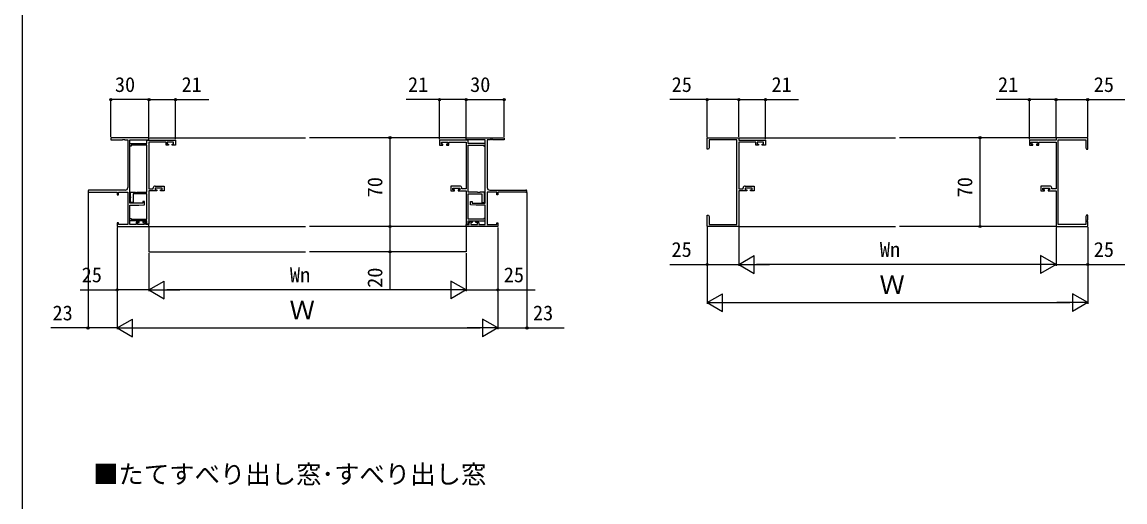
# Model space of a CAD drawing. Units: millimetres, scale not verified. Extents: x -700 to 700, y -1043 to 1038.
# Drawn here: x -700 to 169, y -10 to 368 of the extents above; entities that cross this region are included whole.
import ezdxf
from ezdxf.enums import TextEntityAlignment as Align

# ---------------------------------------------------------------- set-up
doc = ezdxf.new("R2010")
doc.units = ezdxf.units.MM
doc.header["$LTSCALE"] = 6
for name, color, linetype in [('0-1_USER1', 3, 'Continuous'), ('0-2_YKK_11', 7, 'Continuous'), ('0-3_YKK_12', 2, 'Continuous'), ('0-4_YKK_D', 6, 'Continuous'), ('0-5_YKK_ZWAK', 7, 'Continuous')]:
    doc.layers.add(name, color=color, linetype=linetype)
doc.styles.add('ＭＳ ゴシック', font='')
doc.styles.get('ＭＳ ゴシック').set_extended_font_data('MS Gothic')

msp = doc.modelspace()

# ---------------------------------------------------------------- linework, layer by layer
at = {"layer": '0-2_YKK_11'}
for p, q in [((-618.63, 235.63), (-647.185, 235.63)), ((-331.37, 235.63), (-302.815, 235.63))]:
    msp.add_line(p, q, dxfattribs=at)
for points in [[(-615, 225.5), (-615, 275.37), (-600, 275.37), (-600, 277), (-630, 277), (-630, 275.37), (-620.958, 275.37), (-620.775, 275.49), (-620.225, 275.49), (-620.042, 275.37), (-619.958, 275.37), (-619.775, 275.49), (-619.225, 275.49), (-619.042, 275.37), (-616.63, 275.37), (-616.63, 237.63)], [(-614, 271), (-614, 270.3), (-615, 270.3), (-615, 272.3), (-601.63, 272.3), (-601.63, 275), (-579, 275), (-579, 271.1), (-581.6, 271.1), (-581.6, 271.9), (-580.5, 271.9), (-580.5, 273.37), (-585.7, 273.37), (-585.7, 271.9), (-584.6, 271.9), (-584.6, 271.1), (-586.5, 271.1), (-586.5, 273.37), (-600, 273.37)], [(-595.1, 238.9), (-588, 238.9), (-588, 235), (-590.8, 235), (-590.8, 235.8), (-589.5, 235.8), (-589.5, 237.27), (-594.97, 237.27), (-594.97, 235.8), (-593.8, 235.8), (-593.8, 235), (-600, 235), (-600, 208.7), (-601.63, 208.7), (-601.63, 211.4), (-615, 211.4), (-615, 213.4), (-614, 213.4), (-614, 212.7), (-601.63, 212.7), (-601.63, 232.7), (-612.5, 232.7), (-612.5, 226), (-614.5, 226), (-614.5, 229.542), (-614.38, 229.725), (-614.38, 230.275), (-614.5, 230.458), (-614.5, 234), (-610.958, 234), (-610.775, 233.88), (-610.225, 233.88), (-610.042, 234), (-609.958, 234), (-609.775, 233.88), (-609.225, 233.88), (-609.042, 234), (-601.63, 234), (-601.63, 271), (-614, 271)], [(-600, 273.37), (-600, 236.63), (-596.6, 236.63), (-596.6, 237.4)], [(-336, 271), (-336, 270.3), (-335, 270.3), (-335, 272.3), (-348.37, 272.3), (-348.37, 275), (-371, 275), (-371, 271.1), (-368.4, 271.1), (-368.4, 271.9), (-369.5, 271.9), (-369.5, 273.37), (-364.3, 273.37), (-364.3, 271.9), (-365.4, 271.9), (-365.4, 271.1), (-363.5, 271.1), (-363.5, 273.37), (-350, 273.37)], [(-354.9, 238.9), (-362, 238.9), (-362, 235), (-359.2, 235), (-359.2, 235.8), (-360.5, 235.8), (-360.5, 237.27), (-355.03, 237.27), (-355.03, 235.8), (-356.2, 235.8), (-356.2, 235), (-350, 235), (-350, 208.7), (-348.37, 208.7), (-348.37, 211.4), (-335, 211.4), (-335, 213.4), (-336, 213.4), (-336, 212.7), (-348.37, 212.7), (-348.37, 232.7), (-337.5, 232.7), (-337.5, 226), (-335.5, 226), (-335.5, 229.542), (-335.62, 229.725), (-335.62, 230.275), (-335.5, 230.458), (-335.5, 234), (-339.042, 234), (-339.225, 233.88), (-339.775, 233.88), (-339.958, 234), (-340.042, 234), (-340.225, 233.88), (-340.775, 233.88), (-340.958, 234), (-348.37, 234), (-348.37, 271), (-336, 271)], [(-350, 273.37), (-350, 236.63), (-353.4, 236.63), (-353.4, 237.4)], [(-335, 225.5), (-335, 275.37), (-350, 275.37), (-350, 277), (-320, 277), (-320, 275.37), (-329.042, 275.37), (-329.225, 275.49), (-329.775, 275.49), (-329.958, 275.37), (-330.042, 275.37), (-330.225, 275.49), (-330.775, 275.49), (-330.958, 275.37), (-333.37, 275.37), (-333.37, 237.63)], [(-136.63, 208.63), (-136.63, 275.37), (-158.37, 275.37), (-158.37, 269.091), (-159, 268), (-160, 268), (-160, 277), (-135, 277), (-135, 275), (-114, 275), (-114, 271.1), (-116.6, 271.1), (-116.6, 271.9), (-115.5, 271.9), (-115.5, 273.37), (-120.7, 273.37), (-120.7, 271.9), (-119.6, 271.9), (-119.6, 271.1), (-121.5, 271.1), (-121.5, 273.37), (-135, 273.37), (-135, 236.63), (-131.6, 236.63), (-131.6, 237.4)], [(116.63, 208.63), (116.63, 275.37), (138.37, 275.37), (138.37, 269.091), (139, 268), (140, 268), (140, 277), (115, 277), (115, 275), (94, 275), (94, 271.1), (96.6, 271.1), (96.6, 271.9), (95.5, 271.9), (95.5, 273.37), (100.7, 273.37), (100.7, 271.9), (99.6, 271.9), (99.6, 271.1), (101.5, 271.1), (101.5, 273.37), (115, 273.37), (115, 236.63), (111.6, 236.63), (111.6, 237.4)], [(-130.1, 238.9), (-123, 238.9), (-123, 235), (-125.8, 235), (-125.8, 235.8), (-124.5, 235.8), (-124.5, 237.27), (-129.97, 237.27), (-129.97, 235.8), (-128.8, 235.8), (-128.8, 235), (-135, 235), (-135, 207), (-160, 207), (-160, 210.542), (-159.88, 210.725), (-159.88, 211.275), (-160, 211.458), (-160, 211.542), (-159.88, 211.725), (-159.88, 212.275), (-160, 212.458), (-160, 216), (-159, 216), (-158.37, 214.909), (-158.37, 208.63), (-136.63, 208.63)], [(110.1, 238.9), (103, 238.9), (103, 235), (105.8, 235), (105.8, 235.8), (104.5, 235.8), (104.5, 237.27), (109.97, 237.27), (109.97, 235.8), (108.8, 235.8), (108.8, 235), (115, 235), (115, 207), (140, 207), (140, 210.542), (139.88, 210.725), (139.88, 211.275), (140, 211.458), (140, 211.542), (139.88, 211.725), (139.88, 212.275), (140, 212.458), (140, 216), (139, 216), (138.37, 214.909), (138.37, 208.63), (116.63, 208.63)], [(-647.185, 234), (-625, 234), (-625, 232), (-624.1, 232), (-624.1, 234), (-616.63, 234), (-616.63, 208.63), (-624.1, 208.63), (-624.1, 210), (-625, 210), (-625, 207), (-600, 207), (-600, 208.63), (-602.5, 208.63), (-602.5, 209.9)], [(-610.1, 209.9), (-610.1, 208.63), (-615, 208.63), (-615, 223.8), (-608, 223.8), (-603.5, 224.194), (-603.5, 226.8), (-604.7, 226.8), (-604.7, 225.5), (-615, 225.5)], [(-302.815, 234), (-325, 234), (-325, 232), (-325.9, 232), (-325.9, 234), (-333.37, 234), (-333.37, 208.63), (-325.9, 208.63), (-325.9, 210), (-325, 210), (-325, 207), (-350, 207), (-350, 208.63), (-347.5, 208.63), (-347.5, 209.9)], [(-339.9, 209.9), (-339.9, 208.63), (-335, 208.63), (-335, 223.8), (-342, 223.8), (-346.5, 224.194), (-346.5, 226.8), (-345.3, 226.8), (-345.3, 225.5), (-335, 225.5)], [(-603.5, 210.9), (-604.8, 210.9), (-604.8, 210.1), (-603.7, 210.1), (-603.7, 208.63), (-608.9, 208.63), (-608.9, 210.1), (-607.8, 210.1), (-607.8, 210.9), (-609.1, 210.9)], [(-346.5, 210.9), (-345.2, 210.9), (-345.2, 210.1), (-346.3, 210.1), (-346.3, 208.63), (-341.1, 208.63), (-341.1, 210.1), (-342.2, 210.1), (-342.2, 210.9), (-340.9, 210.9)]]:
    msp.add_lwpolyline(points, dxfattribs=at)
for centre, radius, start, end in [((-647.185, 234.815), 0.815, 89.99999, 270.00001), ((-618.63, 237.63), 2, 270.00001, 359.99999), ((-595.1, 237.4), 1.5, 90.00001, 179.99999), ((-354.9, 237.4), 1.5, 0.00001, 89.99999), ((-331.37, 237.63), 2, 180.00001, 269.99999), ((-302.815, 234.815), 0.815, 269.99999, 90.00001), ((-130.1, 237.4), 1.5, 90.00001, 179.99999), ((110.1, 237.4), 1.5, 0.00001, 89.99999), ((-609.1, 209.9), 1, 90.00001, 179.99999), ((-603.5, 209.9), 1, 0.00001, 89.99999), ((-346.5, 209.9), 1, 90.00001, 179.99999), ((-340.9, 209.9), 1, 0.00001, 89.99999)]:
    msp.add_arc(centre, radius, start, end, dxfattribs=at)
at = {"layer": '0-3_YKK_12'}
for p, q in [((-600.3, 277), (-476.5, 277)), ((-349.7, 277), (-473.5, 277)), ((-135.3, 277), (-11.5, 277)), ((115.3, 277), (-8.5, 277)), ((-600.3, 207), (-476.5, 207)), ((-600, 207), (-600, 187)), ((-349.7, 207), (-473.5, 207)), ((-350, 207), (-350, 187)), ((-135.3, 207), (-11.5, 207)), ((115.3, 207), (-8.5, 207)), ((-600, 187), (-476.5, 187)), ((-350, 187), (-473.5, 187))]:
    msp.add_line(p, q, dxfattribs=at)
at = {"layer": '0-4_YKK_D'}
for p, q in [((-630, 277.7), (-630, 308)), ((-600, 307), (-630, 307)), ((-600, 277.7), (-600, 308)), ((-600, 277.7), (-600, 308)), ((-579, 275.7), (-579, 308)), ((-371, 275.7), (-371, 308)), ((-350, 277.7), (-350, 308)), ((-350, 277.7), (-350, 308)), ((-350, 307), (-320, 307)), ((-320, 277.7), (-320, 308)), ((-160, 277.5), (-160, 308)), ((-135, 277.7), (-135, 308)), ((-135, 277.7), (-135, 308)), ((-114, 275.7), (-114, 308)), ((94, 275.7), (94, 308)), ((115, 277.7), (115, 308)), ((115, 277.7), (115, 308)), ((140, 277.5), (140, 308)), ((-410, 277), (-410, 207)), ((55, 277), (55, 207)), ((-648, 233.815), (-648, 126)), ((-302, 233.815), (-302, 126)), ((-625, 206.3), (-625, 156)), ((-625, 206.3), (-625, 126)), ((-625, 206.3), (-625, 126)), ((-325, 206.3), (-325, 156)), ((-325, 206.3), (-325, 126)), ((-325, 206.3), (-325, 126)), ((-160, 206.5), (-160, 176)), ((-160, 206.5), (-160, 146)), ((-135, 206.3), (-135, 176)), ((-135, 206.3), (-135, 176)), ((115, 206.3), (115, 176)), ((115, 206.3), (115, 176)), ((140, 206.5), (140, 176)), ((140, 206.5), (140, 146)), ((-600, 186), (-600, 156)), ((-600, 186), (-600, 156)), ((-350, 186), (-350, 156)), ((-350, 186), (-350, 156)), ((-135, 177), (-122.876, 184)), ((-122.876, 170), (-122.876, 184)), ((115, 177), (102.876, 184)), ((102.876, 184), (102.876, 170)), ((-189.418, 177), (-160, 177)), ((-160, 177), (-135, 177)), ((-135, 177), (-122.876, 170)), ((-135, 177), (-110.751, 177)), ((101, 177), (-121, 177)), ((115, 177), (90.751, 177)), ((115, 177), (102.876, 170)), ((-654.31, 157), (-625, 157)), ((-600, 157), (-625, 157)), ((-600, 157), (-587.876, 164)), ((-600, 157), (-587.876, 150)), ((-600, 157), (-575.751, 157)), ((-587.876, 150), (-587.876, 164)), ((-364, 157), (-586, 157)), ((-350, 157), (-374.249, 157)), ((-350, 157), (-362.124, 164)), ((-362.124, 164), (-362.124, 150)), ((-350, 157), (-362.124, 150)), ((-160, 147), (-147.876, 154)), ((-147.876, 140), (-147.876, 154)), ((140, 147), (127.876, 154)), ((127.876, 154), (127.876, 140)), ((-160, 147), (-147.876, 140)), ((-160, 147), (-135.751, 147)), ((-146, 147), (126, 147)), ((140, 147), (115.751, 147)), ((140, 147), (127.876, 140)), ((-625, 127), (-612.876, 134)), ((-612.876, 120), (-612.876, 134)), ((-325, 127), (-337.124, 134)), ((-337.124, 134), (-337.124, 120)), ((-625, 127), (-612.876, 120)), ((-625, 127), (-600.751, 127)), ((-611, 127), (-339, 127)), ((-325, 127), (-349.249, 127)), ((-325, 127), (-337.124, 120))]:
    msp.add_line(p, q, dxfattribs=at)
for points in [[(-600, 307), (-579, 307), (-552.873, 307)], [(-350, 307), (-371, 307), (-397.127, 307)], [(-135, 307), (-160, 307), (-189.309, 307)], [(-135, 307), (-114, 307), (-87.873, 307)], [(115, 307), (94, 307), (67.873, 307)], [(115, 307), (140, 307), (169.309, 307)], [(-410, 207), (-410, 187), (-410, 157.327)], [(115, 177), (140, 177), (169.309, 177)], [(-350, 157), (-325, 157), (-295.691, 157)], [(-625, 127), (-648, 127), (-677.309, 127)], [(-325, 127), (-302, 127), (-272.691, 127)]]:
    msp.add_lwpolyline(points, dxfattribs=at)
for centre in [(-630, 307), (-600, 307), (-600, 307), (-579, 307), (-371, 307), (-350, 307), (-350, 307), (-320, 307), (-160, 307), (-135, 307), (-135, 307), (-114, 307), (94, 307), (115, 307), (115, 307), (140, 307), (-410, 277), (55, 277), (-410, 207), (-410, 207), (55, 207), (-410, 187), (-160, 177), (140, 177), (-625, 157), (-325, 157), (-648, 127), (-302, 127)]:
    msp.add_circle(centre, 0.85, dxfattribs=at)
at = {"layer": '0-5_YKK_ZWAK'}
msp.add_line((-700, 997), (-700, -1043), dxfattribs=at)

# ---------------------------------------------------------------- texts
at = {"layer": '0-1_USER1', "style": 'ＭＳ ゴシック'}
msp.add_text('■たてすべり出し窓･すべり出し窓 ', height=14.66, dxfattribs=at).set_placement((-644, 0), align=Align.BOTTOM_LEFT)
at = {"layer": '0-4_YKK_D', "style": 'ＭＳ ゴシック'}
for s, height, p in [('30', 11.73, (-626.818, 309.5)), ('21', 11.73, (-574.282, 309.5)), ('21', 11.73, (-395.809, 309.5)), ('30', 11.73, (-346.818, 309.5)), ('25', 11.73, (-187.991, 309.5)), ('21', 11.73, (-109.282, 309.5)), ('21', 11.73, (69.191, 309.5)), ('25', 11.73, (144.718, 309.5)), ('25', 11.73, (-188.1, 179.5)), ('Wn', 11.73, (-23.864, 179.5)), ('25', 11.73, (144.718, 179.5)), ('25', 11.73, (-652.992, 159.5)), ('Wn', 11.73, (-488.864, 159.5)), ('25', 11.73, (-320.282, 159.5)), ('Ｗ', 14.66, (-24.205, 149.5)), ('Ｗ', 14.66, (-489.205, 129.5)), ('23', 11.73, (-675.991, 129.5)), ('23', 11.73, (-297.282, 129.5))]:
    msp.add_text(s, height=height, dxfattribs=at).set_placement(p, align=Align.BOTTOM_LEFT)
for s, p in [('70', (-412.5, 230)), ('70', (52.5, 230)), ('20', (-412.5, 158.645))]:
    msp.add_text(s, height=11.73, rotation=90, dxfattribs=at).set_placement(p, align=Align.BOTTOM_LEFT)

doc.saveas('drawing.dxf')
